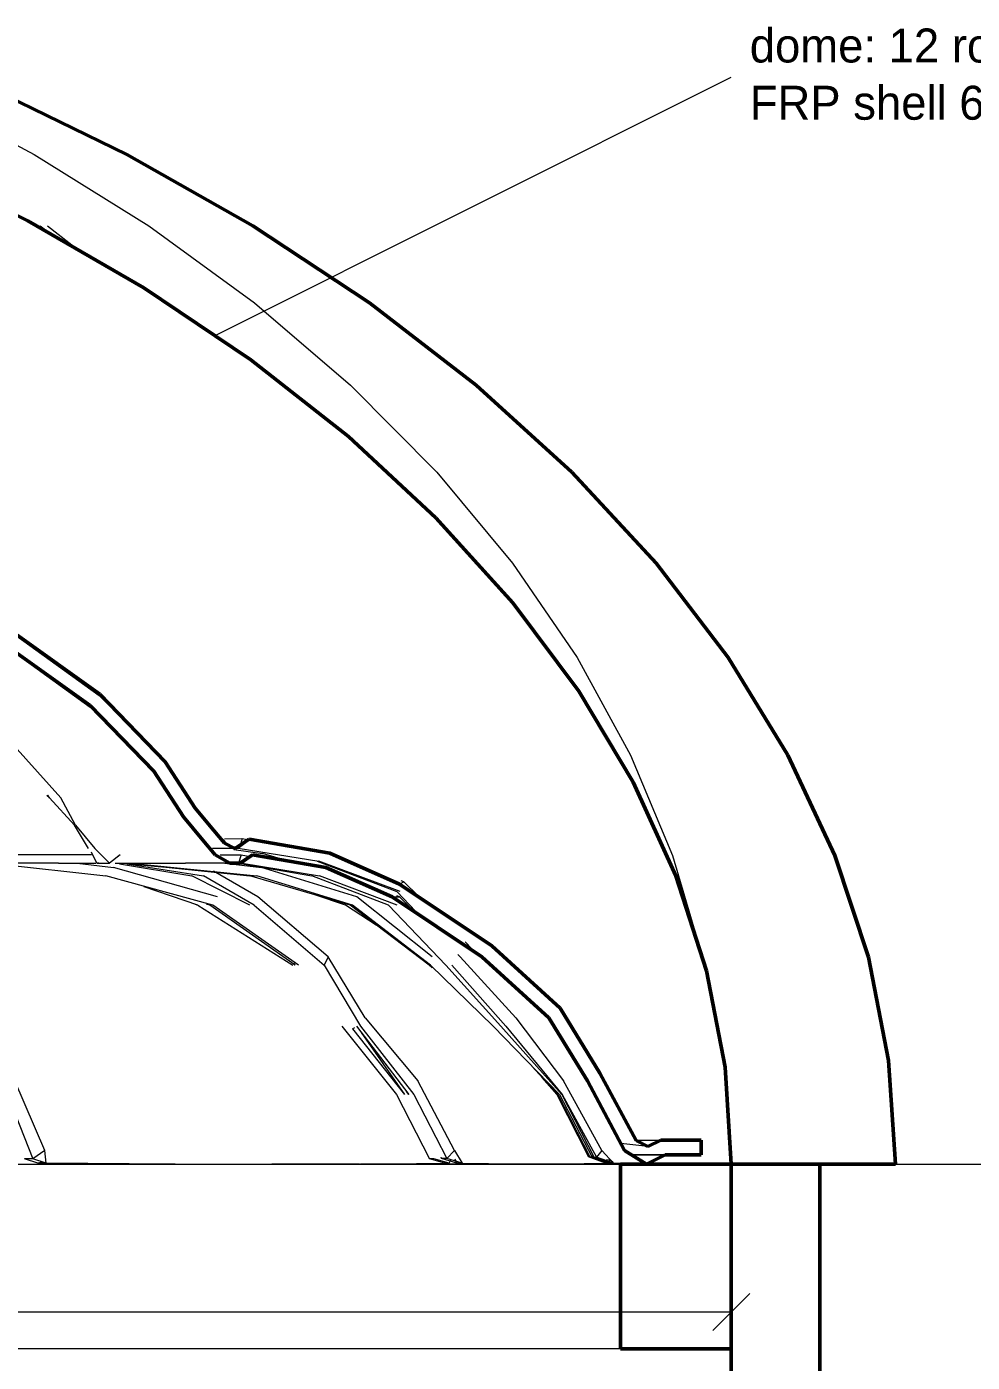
# Model space of a CAD drawing. Header units: metres. Extents: x 10 to 831, y 10 to 584.
# Drawn here: x 263.8 to 315.1, y 289.3 to 361.6 of the extents above; entities that cross this region are included whole.
import ezdxf

# ---------------------------------------------------------------- set-up
doc = ezdxf.new("R2010")
doc.units = ezdxf.units.M
for name, color, linetype, lineweight in [('CUT', 7, 'Continuous', 50), ('DIM', 1, 'Continuous', 13), ('TXT', 7, 'Continuous', 18), ('VIS', 8, 'Continuous', 13)]:
    doc.layers.add(name, color=color, linetype=linetype, lineweight=lineweight)

msp = doc.modelspace()

# ---------------------------------------------------------------- linework, layer by layer
at = {"layer": 'CUT'}
for p, q in [((269.258, 354.7036), (261.9592, 358.2492)), ((276.09, 350.8312), (269.258, 354.7036)), ((257.1808, 354.4088), (263.9, 351.0968)), ((263.9, 351.0968), (270.1776, 347.4796)), ((282.4108, 346.6552), (276.09, 350.8312)), ((270.1776, 347.4796), (275.9768, 343.5792)), ((288.1804, 342.2008), (282.4108, 346.6552)), ((275.9768, 343.5792), (281.2624, 339.4184)), ((293.3616, 337.4944), (288.1804, 342.2008)), ((281.2624, 339.4184), (286.0032, 335.0224)), ((297.9212, 332.564), (293.3616, 337.4944)), ((286.0032, 335.0224), (290.1704, 330.4168)), ((301.83, 327.4392), (297.9212, 332.564)), ((290.1704, 330.4168), (293.74, 325.63)), ((263.3056, 328.6692), (267.7964, 325.4652)), ((267.2788, 324.8504), (262.9732, 327.9208)), ((305.0628, 322.1508), (301.83, 327.4392)), ((293.74, 325.63), (296.6896, 320.69)), ((270.7152, 321.292), (267.2788, 324.8504)), ((267.7964, 325.4652), (271.3424, 321.7956)), ((307.5992, 316.7296), (305.0628, 322.1508)), ((272.3256, 318.8108), (270.7152, 321.292)), ((271.3424, 321.7956), (272.9676, 319.292)), ((296.6896, 320.69), (299.0024, 315.6268)), ((272.9676, 319.292), (273.9756, 318.0824)), ((273.3748, 317.554), (272.3256, 318.8108)), ((273.9756, 318.0824), (274.5568, 317.3856)), ((274.0388, 316.7628), (273.3748, 317.554)), ((274.5568, 317.3856), (275.0632, 317.112)), ((275.0632, 317.112), (275.1508, 317.112)), ((275.1508, 317.112), (275.8848, 317.606)), ((275.8848, 317.606), (280.262, 316.846)), ((274.8404, 316.3128), (274.0388, 316.7628)), ((275.402, 316.3128), (274.8404, 316.3128)), ((276.0728, 316.7628), (275.402, 316.3128)), ((280.0352, 316.0732), (276.0728, 316.7628)), ((280.262, 316.846), (284.0336, 315.1768)), ((309.4224, 311.2088), (307.5992, 316.7296)), ((283.6216, 314.4828), (280.0352, 316.0732)), ((299.0024, 315.6268), (300.6644, 310.47)), ((284.0336, 315.1768), (289.0216, 311.8284)), ((288.4888, 311.2288), (283.6216, 314.4828)), ((289.0216, 311.8284), (292.7216, 308.4472)), ((292.108, 307.9244), (288.4888, 311.2288)), ((310.5208, 305.6212), (309.4224, 311.2088)), ((300.6644, 310.47), (301.6656, 305.2508)), ((292.7216, 308.4472), (294.8836, 304.9332)), ((294.2016, 304.5088), (292.108, 307.9244)), ((310.888, 300), (310.5208, 305.6212)), ((294.8836, 304.9332), (296.8376, 301.28)), ((301.6656, 305.2508), (302, 300)), ((296.2132, 300.7504), (294.2016, 304.5088)), ((296.8376, 301.28), (297.4704, 300.9544)), ((297.4704, 300.9544), (298.1888, 301.298)), ((298.1888, 301.298), (300.3668, 301.302)), ((300.3668, 301.302), (300.3668, 300.502)), ((297.398, 300.0004), (296.2132, 300.7504)), ((298.4116, 300.502), (297.398, 300.0004)), ((300.3668, 300.502), (298.4116, 300.502)), ((296, 290), (296, 300)), ((296, 300), (302, 300)), ((302, 276.4), (302, 300)), ((302, 300), (306.8, 300)), ((302, 300), (302, 290)), ((302, 300), (310.888, 300)), ((306.8, 300), (306.8, 276.16)), ((302, 290), (296, 290))]:
    msp.add_line(p, q, dxfattribs=at)
at = {"layer": 'DIM'}
for p, q in [((302, 300), (302, 290.5)), ((308, 300), (320, 300)), ((301, 291), (303, 293)), ((78, 292), (302, 292))]:
    msp.add_line(p, q, dxfattribs=at)
at = {"layer": 'TXT'}
msp.add_line((274, 344.88), (302, 358.88), dxfattribs=at)
at = {"layer": 'VIS'}
for p, q in [((257.578, 358.2492), (264.2356, 354.7036)), ((269.258, 354.7036), (261.9592, 358.2492)), ((264.2356, 354.7036), (270.4436, 350.8312)), ((276.09, 350.8312), (269.258, 354.7036)), ((257.1808, 354.4088), (263.9, 351.0968)), ((263.9, 351.0968), (270.1776, 347.4796)), ((264.556, 350.8312), (265.0124, 350.4832)), ((264.9616, 350.8312), (266.6876, 349.48)), ((270.4436, 350.8312), (276.1684, 346.6552)), ((282.4108, 346.6552), (276.09, 350.8312)), ((270.1776, 347.4796), (275.9768, 343.5792)), ((276.1684, 346.6552), (281.3784, 342.2008)), ((288.1804, 342.2008), (282.4108, 346.6552)), ((275.9768, 343.5792), (281.2624, 339.4184)), ((281.3784, 342.2008), (286.0444, 337.4944)), ((293.3616, 337.4944), (288.1804, 342.2008)), ((281.2624, 339.4184), (286.0032, 335.0224)), ((286.0444, 337.4944), (290.1416, 332.564)), ((297.9212, 332.564), (293.3616, 337.4944)), ((286.0032, 335.0224), (290.1704, 330.4168)), ((290.1416, 332.564), (293.6472, 327.4392)), ((301.83, 327.4392), (297.9212, 332.564)), ((290.1704, 330.4168), (293.74, 325.63)), ((263.2292, 328.666), (267.7592, 325.3984)), ((263.3056, 328.6692), (267.7964, 325.4652)), ((262.8988, 327.9208), (267.2712, 324.7584)), ((267.2788, 324.8504), (262.9732, 327.9208)), ((293.6472, 327.4392), (296.542, 322.1508)), ((305.0628, 322.1508), (301.83, 327.4392)), ((293.74, 325.63), (296.6896, 320.69)), ((270.7152, 321.292), (267.2788, 324.8504)), ((271.2728, 321.8464), (267.7592, 325.3984)), ((267.7964, 325.4652), (271.3424, 321.7956)), ((270.6904, 321.292), (267.2712, 324.7584)), ((263.1496, 322.66), (265.6824, 319.84)), ((296.542, 322.1508), (298.81, 316.7296)), ((307.5992, 316.7296), (305.0628, 322.1508)), ((272.3256, 318.8108), (270.7152, 321.292)), ((271.3424, 321.7956), (272.9676, 319.292)), ((296.6896, 320.69), (299.0024, 315.6268)), ((265.074, 319.84), (264.934, 319.9808)), ((265.074, 319.84), (264.9792, 319.9964)), ((265.074, 319.84), (266.4208, 318.3608)), ((266.4832, 318.3608), (265.6824, 319.84)), ((272.9676, 319.292), (273.9756, 318.0824)), ((267.1904, 317.1036), (266.4208, 318.3608)), ((266.4832, 318.3608), (267.52, 317.1036)), ((273.3748, 317.554), (272.3256, 318.8108)), ((273.9756, 318.0824), (274.0024, 318.0904)), ((273.9756, 318.0824), (274.5568, 317.3856)), ((274.668, 317.3772), (274.0024, 318.0904)), ((274.5484, 317.6216), (275.5016, 317.6476)), ((275.5016, 317.6476), (275.3928, 317.2688)), ((275.5016, 317.6476), (275.9796, 317.5472)), ((267.6356, 316.3128), (267.3372, 316.906)), ((268.3228, 316.3128), (267.52, 317.1036)), ((273.3748, 317.554), (273.4104, 317.554)), ((274.0388, 316.7628), (273.3748, 317.554)), ((274.1388, 316.7628), (273.4104, 317.554)), ((275.1252, 317.106), (273.9, 317.104)), ((274.5568, 317.3856), (275.0632, 317.112)), ((274.668, 317.3772), (275.1252, 317.106)), ((275.1248, 317.1388), (275.0092, 317.1372)), ((275.0624, 317.0556), (276.604, 316.836)), ((275.0632, 317.112), (275.1252, 317.106)), ((275.0632, 317.112), (275.1508, 317.112)), ((275.28, 317.1228), (275.1252, 317.106)), ((275.1508, 317.112), (275.8848, 317.606)), ((275.1508, 317.112), (275.28, 317.1228)), ((275.28, 317.1228), (275.928, 317.5972)), ((275.28, 317.1228), (275.3184, 317.1324)), ((275.28, 317.1228), (279.6652, 316.4212)), ((275.8848, 317.606), (275.9112, 317.6008)), ((280.262, 316.846), (275.8848, 317.606)), ((275.9184, 317.5992), (275.9208, 317.5988)), ((275.928, 317.5972), (276.0864, 317.5712)), ((280.3468, 316.8028), (280.0456, 316.9188)), ((264.886, 316.7628), (261.4216, 316.7628)), ((265.5564, 316.3128), (261.482, 316.3128)), ((262.2032, 316.2696), (268.1228, 315.6228)), ((267.3468, 316.7628), (264.886, 316.7628)), ((265.5564, 316.3128), (267.5736, 316.3128)), ((266.562, 316.3032), (268.5424, 316.0732)), ((267.742, 316.3128), (267.6356, 316.3128)), ((267.6356, 316.3128), (267.8056, 316.3128)), ((267.742, 316.3128), (268.3228, 316.3128)), ((268.8928, 316.7628), (268.3228, 316.3128)), ((268.6324, 316.3128), (272.4356, 316.3128)), ((268.8928, 316.7628), (268.7964, 316.6876)), ((268.866, 316.272), (272.7812, 315.6228)), ((269.2532, 316.2764), (273.4136, 315.6228)), ((269.4092, 316.2764), (271.1524, 316.1132)), ((269.6128, 316.272), (275.9292, 315.6228)), ((269.8392, 316.272), (276.2968, 315.6228)), ((274.862, 316.3128), (272.4356, 316.3128)), ((274.8404, 316.3128), (274.0388, 316.7628)), ((274.1388, 316.7628), (274.862, 316.3128)), ((274.3176, 316.7628), (275.4536, 316.7628)), ((274.5724, 316.3032), (276.554, 316.0732)), ((275.314, 316.3128), (274.7916, 316.3128)), ((274.8404, 316.3128), (274.862, 316.3128)), ((275.402, 316.3128), (274.8404, 316.3128)), ((275.4536, 316.7628), (275.314, 316.3128)), ((275.314, 316.3128), (279.2728, 315.6228)), ((276.0728, 316.7628), (275.402, 316.3128)), ((275.402, 316.3128), (275.5012, 316.3128)), ((275.4536, 316.7628), (275.9372, 316.6688)), ((275.5012, 316.3128), (276.1356, 316.7628)), ((275.5012, 316.3128), (279.7008, 315.6228)), ((276.0728, 316.7628), (276.1356, 316.7628)), ((276.0728, 316.7628), (280.0352, 316.0732)), ((276.1356, 316.7628), (279.272, 316.206)), ((277.7552, 316.4836), (276.604, 316.836)), ((283.8984, 314.7456), (279.594, 316.3964)), ((284.0612, 314.7716), (279.6652, 316.4212)), ((280.262, 316.846), (284.0336, 315.1768)), ((298.81, 316.7296), (300.4392, 311.2088)), ((309.4224, 311.2088), (307.5992, 316.7296)), ((273.9148, 314.0324), (268.1228, 315.6228)), ((274.1604, 314.4828), (268.5424, 316.0732)), ((275.9164, 314.0324), (272.7812, 315.6228)), ((276.1604, 314.0324), (273.4136, 315.6228)), ((276.3568, 314.4828), (273.9552, 315.8744)), ((281.3472, 314.0324), (275.9292, 315.6228)), ((281.4772, 314.0324), (276.2968, 315.6228)), ((281.72, 314.4828), (276.554, 316.0732)), ((283.4352, 314.0324), (279.2728, 315.6228)), ((283.9028, 314.0324), (279.7008, 315.6228)), ((283.6216, 314.4828), (280.0352, 316.0732)), ((299.0024, 315.6268), (300.6644, 310.47)), ((273.0988, 314.0324), (270.1988, 315.0264)), ((284.8916, 313.7072), (283.8984, 314.7456)), ((284.0336, 315.1768), (284.2612, 315.29)), ((284.0336, 315.1768), (289.0216, 311.8284)), ((284.2612, 315.29), (284.1108, 315.348)), ((285.0572, 314.5112), (284.2612, 315.29)), ((273.0756, 314.0324), (272.8844, 314.0988)), ((273.0988, 314.0324), (278.2448, 310.7788)), ((273.762, 314.0324), (273.5752, 314.0856)), ((278.3796, 310.7788), (273.762, 314.0324)), ((278.5548, 310.7788), (273.9148, 314.0324)), ((276.1604, 314.0324), (279.942, 310.7788)), ((280.1688, 311.2288), (276.3568, 314.4828)), ((281.0988, 314.0324), (279.4492, 314.5832)), ((282.7568, 312.948), (281.0988, 314.0324)), ((285.6424, 310.7788), (281.3472, 314.0324)), ((285.7036, 310.7788), (281.4772, 314.0324)), ((285.7928, 311.2288), (281.72, 314.4828)), ((286.5324, 310.7788), (283.4352, 314.0324)), ((283.6216, 314.4828), (284.0276, 314.4828)), ((288.4888, 311.2288), (283.6216, 314.4828)), ((284.0276, 314.4828), (283.8844, 314.5396)), ((284.784, 313.7316), (284.0276, 314.4828)), ((287.7108, 311.9152), (287.578, 312.0448)), ((287.9712, 311.6328), (287.7108, 311.9152)), ((289.0216, 311.8284), (292.7216, 308.4472)), ((280.1688, 311.2288), (279.942, 310.7788)), ((282.172, 307.9244), (280.1688, 311.2288)), ((287.3052, 311.2288), (287.1792, 311.354)), ((290.3288, 307.9244), (287.3052, 311.2288)), ((292.108, 307.9244), (288.4888, 311.2288)), ((300.4392, 311.2088), (300.474, 311.0096)), ((310.5208, 305.6212), (309.4224, 311.2088)), ((278.3796, 310.7788), (278.3048, 310.89)), ((279.942, 310.7788), (281.908, 307.474)), ((285.6424, 310.7788), (285.7904, 310.6412)), ((285.7036, 310.7788), (285.6424, 310.7788)), ((285.7036, 310.7788), (289.1056, 307.474)), ((286.5324, 310.7788), (289.5192, 307.474)), ((289.7924, 307.474), (286.8636, 310.7788)), ((300.6644, 310.47), (301.6656, 305.2508)), ((292.7216, 308.4472), (294.8836, 304.9332)), ((282.172, 307.9244), (285.0152, 304.5088)), ((290.3288, 307.9244), (292.9136, 304.5088)), ((294.2016, 304.5088), (292.108, 307.9244)), ((280.908, 307.474), (283.8596, 303.7804)), ((281.478, 307.3288), (281.6004, 307.4016)), ((281.478, 307.3288), (284.306, 303.7804)), ((281.7032, 307.474), (284.536, 303.7804)), ((281.908, 307.474), (284.808, 303.7804)), ((281.9492, 307.138), (284.306, 303.7804)), ((289.1056, 307.474), (292.6924, 303.7804)), ((289.5192, 307.474), (292.8112, 303.7804)), ((289.7924, 307.474), (292.8304, 303.7804)), ((291.1936, 305.3192), (292.5992, 303.7804)), ((310.888, 300), (310.5208, 305.6212)), ((291.7448, 304.7036), (292.5452, 303.7804)), ((294.8836, 304.9332), (296.8376, 301.28)), ((301.6656, 305.2508), (302, 300)), ((264.8096, 300.7504), (263.1876, 304.5088)), ((284.536, 303.7804), (284.4136, 303.9416)), ((287.0112, 300.7504), (285.0152, 304.5088)), ((294.9788, 300.7504), (292.9136, 304.5088)), ((296.2132, 300.7504), (294.2016, 304.5088)), ((262.8, 303.7804), (264.1664, 300.2908)), ((283.8596, 303.7804), (285.6568, 300.2908)), ((284.808, 303.7804), (286.5904, 300.3052)), ((292.5452, 303.7804), (292.5992, 303.7804)), ((292.5452, 303.7804), (294.2676, 300.406)), ((292.5992, 303.7804), (294.3396, 300.404)), ((292.6924, 303.7804), (294.46, 300.382)), ((292.8112, 303.7804), (294.5632, 300.3672)), ((292.8304, 303.7804), (294.6968, 300.3728)), ((297.4704, 300.9544), (296.0172, 301.1176)), ((296.8376, 301.28), (297.4704, 300.9544)), ((296.8796, 301.302), (297.932, 301.302)), ((298.1888, 301.298), (297.4704, 300.9544)), ((297.932, 301.302), (298.6936, 301.302)), ((298.1888, 301.298), (300.3668, 301.302)), ((300.3668, 301.302), (298.6936, 301.302)), ((300.3668, 300.502), (300.3668, 301.302)), ((264.1664, 300.2908), (263.7076, 300.292)), ((264.4344, 300.052), (263.7076, 300.292)), ((264.8096, 300.7504), (264.1664, 300.2908)), ((264.8852, 300.052), (264.1664, 300.2908)), ((264.8852, 300.052), (264.8096, 300.7504)), ((285.8892, 300.292), (285.6568, 300.2908)), ((286.4848, 300.052), (285.6568, 300.2908)), ((286.7184, 300.052), (285.8892, 300.292)), ((286.304, 300.3), (286.2768, 300.3864)), ((286.5904, 300.3052), (286.304, 300.3)), ((287.1316, 300.052), (286.304, 300.3)), ((287.0112, 300.7504), (286.5904, 300.3052)), ((287.4272, 300.052), (286.5904, 300.3052)), ((286.7184, 300.052), (286.828, 300.2772)), ((287.0112, 300.7504), (287.4272, 300.052)), ((287.1316, 300.052), (287.0348, 300.2772)), ((294.3396, 300.404), (294.2676, 300.406)), ((295.1788, 300.052), (294.2676, 300.406)), ((295.2544, 300.052), (294.3396, 300.404)), ((294.46, 300.382), (294.512, 300.4996)), ((295.3632, 300.052), (294.46, 300.382)), ((294.6968, 300.3728), (294.5632, 300.3672)), ((295.4468, 300.052), (294.5632, 300.3672)), ((294.9788, 300.7504), (294.6968, 300.3728)), ((295.6196, 300.052), (294.6968, 300.3728)), ((294.9788, 300.7504), (295.6196, 300.052)), ((295.2544, 300.052), (295.2816, 300.2772)), ((295.3632, 300.052), (295.3884, 300.2772)), ((295.4468, 300.052), (295.4304, 300.2772)), ((297.398, 300.0004), (296.2132, 300.7504)), ((298.4116, 300.502), (296.6168, 300.502)), ((296.6884, 300.502), (297.932, 300.502)), ((297.398, 300.0004), (298.4116, 300.502)), ((297.932, 300.502), (298.6936, 300.502)), ((300.3668, 300.502), (298.4116, 300.502)), ((300.3668, 300.502), (298.6936, 300.502)), ((254.5288, 300), (264.9532, 300)), ((264.4344, 300.052), (264.6356, 300.1272)), ((264.8852, 300.052), (264.4344, 300.052)), ((271.6392, 300.002), (264.8852, 300.052)), ((264.9532, 300), (274.0956, 300)), ((269.196, 300), (265.0656, 300)), ((265.2184, 300), (269.196, 300)), ((269.196, 300), (269.0472, 300)), ((271.8792, 300), (269.196, 300)), ((269.196, 300), (272.0132, 300)), ((274.0956, 300), (281.7988, 300)), ((274.1984, 300), (276.0968, 300)), ((278.8556, 300), (277.1116, 300)), ((277.2456, 300), (278.8556, 300)), ((278.8556, 300), (278.7264, 300)), ((281.1164, 300), (278.8556, 300)), ((278.8556, 300), (281.2296, 300)), ((281.864, 300), (279.5496, 300)), ((281.7988, 300), (287.9312, 300)), ((281.864, 300), (286.4848, 300.052)), ((286.9948, 300), (281.908, 300)), ((282.0208, 300), (286.9948, 300)), ((286.4848, 300.052), (286.7184, 300.052)), ((286.9948, 300), (286.8872, 300)), ((293.4744, 300), (286.9948, 300)), ((286.9948, 300), (293.4744, 300)), ((287.1316, 300.052), (287.294, 300.1084)), ((287.4272, 300.052), (287.1316, 300.052)), ((287.4272, 300.052), (291.724, 300)), ((287.9312, 300), (292.388, 300)), ((291.724, 300), (295.1788, 300.052)), ((292.388, 300), (295.0932, 300)), ((293.4744, 300), (293.3904, 300)), ((298.1836, 300), (293.4744, 300)), ((293.4744, 300), (298.1836, 300)), ((295.0932, 300), (296, 300)), ((295.1788, 300.052), (295.2544, 300.052)), ((295.6196, 300.052), (295.4468, 300.052)), ((295.6196, 300.052), (295.568, 300.1644)), ((297.398, 300.0004), (295.6196, 300.052)), ((296, 300), (302, 300)), ((296, 290), (296, 300)), ((298.1836, 300), (298.1248, 300)), ((301.042, 300), (298.1836, 300)), ((298.1836, 300), (301.042, 300)), ((301.042, 300), (301.0088, 300)), ((302, 300), (301.042, 300)), ((301.042, 300), (302, 300)), ((302, 300), (301.9932, 300)), ((302, 276.4), (302, 300)), ((302, 300), (306.8, 300)), ((302, 300), (302, 290)), ((302, 300), (310.888, 300)), ((302.2052, 300), (306.2068, 300)), ((306.274, 300), (306.8, 300)), ((306.8, 300), (306.8, 276.16)), ((306.9632, 300), (310.888, 300)), ((264.9532, 290), (254.5288, 290)), ((274.0956, 290), (264.9532, 290)), ((281.7988, 290), (274.0956, 290)), ((287.9312, 290), (281.7988, 290)), ((292.388, 290), (287.9312, 290)), ((295.0932, 290), (292.388, 290)), ((296, 290), (295.0932, 290)), ((302, 290), (296, 290)), ((296.0908, 290), (298.1836, 290)), ((298.1836, 290), (301.042, 290)), ((301.042, 290), (302, 290))]:
    msp.add_line(p, q, dxfattribs=at)

# ---------------------------------------------------------------- texts
at = {"layer": 'TXT'}
for s, p in [('dome: 12 rolled ribs T80 + 2 hoops L60', (303, 359.68)), ('FRP shell 6–8 mm, turquoise gelcoat, ribbed', (303, 356.58))]:
    msp.add_text(s, height=1.84, dxfattribs=at).set_placement(p)

doc.saveas('drawing.dxf')
